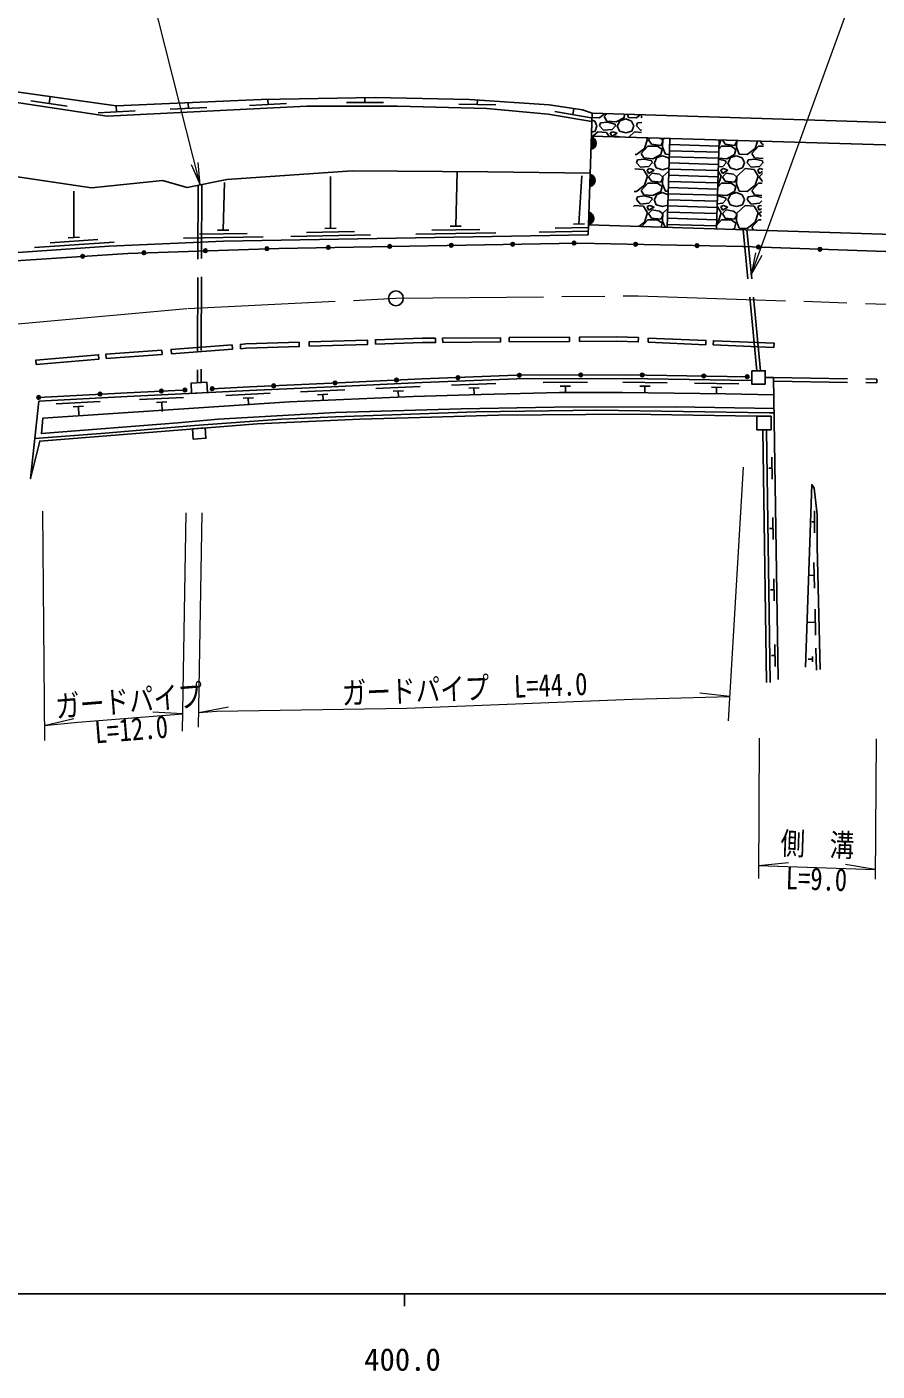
# Model space of a CAD drawing. Units: millimetres at full size, sheet at 1:1000; details may follow other scales. Extents: x 40000 to 680000, y 20000 to 380000.
# Drawn here: x 437290 to 506450, y 198715 to 308050 of the extents above; entities that cross this region are included whole.
import ezdxf
from ezdxf.enums import TextEntityAlignment as Align

# ---------------------------------------------------------------- set-up
doc = ezdxf.new("R2010")
doc.units = ezdxf.units.MM
doc.header["$LTSCALE"] = 1000
doc.linetypes.add('CHAIN', pattern=[18.5, 12, -1.5, 3.5, -1.5])
doc.linetypes.add('DASHED', pattern=[7.5, 6, -1.5])
for name, color, linetype, lineweight in [('M-BGD', 7, 'Continuous', 25), ('M-BMK', 2, 'CHAIN', 13), ('M-BMK-SRVR', 3, 'Continuous', 25), ('M-STR-HTXT', 7, 'Continuous', 13), ('M-TTL-BAND', 7, 'Continuous', 25)]:
    doc.layers.add(name, color=color, linetype=linetype, lineweight=lineweight)
doc.styles.add('ＭＳ ゴシック', font='')
doc.styles.get('ＭＳ ゴシック').set_extended_font_data('MS Gothic')

# ---------------------------------------------------------------- blocks, each defined once
blk = doc.blocks.new('open_arrow')
at = {"color": 0, "linetype": 'Continuous', "lineweight": -2}
blk.add_lwpolyline([(7.5, 1.25), (0, 0), (7.5, -1.25)], dxfattribs=at)

msp = doc.modelspace()

# ---------------------------------------------------------------- hatches: boundary and pattern name
at = {"layer": 'M-BGD'}
for points in [[(483178, 298100, 0.82183), (483209, 299090)], [(483113, 296053, -0.82183), (483081, 295063)], [(483015, 292974, -0.82183), (482984, 291984)], [(446666, 289669, -0.41421), (446811, 289824, -0.41421), (446966, 289679, -1)], [(451663, 289835, -0.41421), (451808, 289989, -0.41421), (451963, 289845, -1)], [(456660, 290000, -0.41421), (456805, 290155, -0.41421), (456960, 290010, -1)], [(461659, 290107, -1), (461959, 290112, -0.41421), (461812, 289959, -0.41421)], [(466658, 290196, -1), (466958, 290201, -0.41421), (466811, 290048, -0.41421)], [(471658, 290285, -1), (471958, 290290, -0.41421), (471810, 290137, -0.41421)], [(476657, 290374, -1), (476957, 290379, -0.41421), (476810, 290226, -0.41421)], [(481656, 290463, -1), (481956, 290468, -0.41421), (481809, 290315, -0.41421)], [(486655, 290372, -0.41421), (486808, 290519, -0.41421), (486955, 290366, -1)], [(491654, 290264, -0.41421), (491807, 290411, -0.41421), (491954, 290258, -1)], [(496652, 290141, -0.41421), (496807, 290286, -0.41421), (496952, 290131, -1)], [(501649, 289967, -0.41421), (501804, 290112, -0.41421), (501949, 289957, -1)], [(441675, 289379, -1), (441974, 289399, -0.41421), (441834, 289239, -0.41421)], [(457217, 278857, -0.41421), (457360, 279014, -0.41421), (457516, 278871, -1)], [(462211, 279087, -1), (462511, 279101, -0.41421), (462368, 278944, -0.41421)], [(467206, 279317, -1), (467506, 279331, -0.41421), (467363, 279174, -0.41421)], [(472202, 279526, -0.41421), (472346, 279681, -0.41421), (472501, 279537, -1)], [(477198, 279715, -1), (477498, 279716, -0.41421), (477349, 279566, -0.41421)], [(482198, 279738, -1), (482498, 279740, -0.41421), (482349, 279589, -0.41421)], [(487198, 279738, -0.41421), (487350, 279886, -0.41421), (487498, 279733, -1)], [(492197, 279658, -0.41421), (492349, 279805, -0.41421), (492497, 279653, -1)], [(495738, 279592, -0.41421), (495881, 279749, -0.41421), (496038, 279606, -1)], [(438098, 277902, -0.41421), (438240, 278060, -0.41421), (438398, 277918, -1)], [(443091, 278170, -0.41421), (443233, 278327, -0.41421), (443391, 278186, -1)], [(448085, 278415, -0.41421), (448228, 278572, -0.41421), (448385, 278429, -1)], [(449997, 278504, -0.41421), (450139, 278662, -0.41421), (450297, 278520, -1)], [(452222, 278616, -0.41421), (452365, 278773, -0.41421), (452522, 278630, -1)]]:
    msp.add_hatch(color=256, dxfattribs=at).paths.add_polyline_path(points)

# ---------------------------------------------------------------- linework, layer by layer
for p, q in [((437607, 302038), (440573, 301591)), ((439090, 301814), (439176, 302383)), ((450440, 301425), (450418, 301882)), ((455409, 301669), (458405, 301817)), ((456907, 301743), (456888, 302143)), ((463291, 301899), (466291, 301900)), ((464791, 301899), (464790, 302296)), ((472427, 301775), (475426, 301699)), ((473927, 301737), (473936, 302110)), ((443088, 301064), (446085, 301211)), ((444586, 301137), (444557, 301634)), ((448941, 301351), (451938, 301499)), ((480224, 301158), (483182, 300660)), ((481703, 300909), (481788, 301413)), ((483260, 300689), (483870, 300660)), ((483870, 300660), (484300, 300993)), ((484260, 300750), (484473, 300987)), ((484470, 300390), (484260, 300750)), ((485930, 300942), (485850, 300660)), ((486137, 300935), (486240, 300690)), ((486240, 300690), (486870, 300660)), ((486870, 300660), (487184, 300902)), ((487260, 300750), (487328, 300826)), ((487323, 300643), (487260, 300750)), ((483222, 299495), (483510, 299580)), ((483253, 300475), (483480, 300390)), ((483480, 300390), (483660, 300000)), ((483510, 299580), (483660, 300000)), ((483870, 300000), (483960, 300240)), ((484200, 299640), (483870, 300000)), ((484530, 300300), (483960, 300240)), ((484890, 299700), (484200, 299640)), ((485220, 300330), (484470, 300390)), ((485130, 300150), (484530, 300300)), ((485160, 300000), (484890, 299700)), ((485160, 300000), (485130, 300150)), ((485850, 300660), (485220, 300330)), ((485310, 300000), (485490, 299580)), ((485340, 300000), (485520, 300420)), ((485490, 299580), (486000, 299430)), ((485520, 300420), (486000, 300570)), ((486000, 300570), (486480, 300390)), ((486000, 299430), (486510, 299580)), ((486480, 300390), (486660, 300000)), ((486510, 299580), (486660, 300000)), ((486870, 300000), (486960, 300240)), ((487200, 299640), (486870, 300000)), ((487312, 300277), (486960, 300240)), ((487293, 299648), (487200, 299640)), ((483209, 299090), (483178, 298100)), ((483212, 299173), (567749, 296636)), ((483720, 299520), (483336, 299170)), ((484440, 299460), (483720, 299520)), ((484641, 299131), (484440, 299460)), ((484950, 299520), (484740, 299430)), ((484740, 299430), (484860, 299130)), ((484860, 299130), (485310, 299400)), ((485310, 299400), (484950, 299520)), ((485160, 299160), (485116, 299116)), ((485535, 299104), (485160, 299160)), ((486720, 299520), (486241, 299083)), ((487287, 299473), (486720, 299520)), ((487530, 298170), (487770, 298920)), ((487770, 298920), (487697, 299039)), ((488029, 299029), (487860, 298860)), ((487860, 298860), (488100, 298500)), ((488100, 298500), (488850, 298410)), ((489000, 298860), (488835, 299005)), ((488850, 298410), (489000, 298680)), ((489030, 298890), (489000, 298260)), ((489000, 298680), (489000, 298860)), ((489145, 298995), (489030, 298890)), ((489595, 298982), (489365, 291746)), ((493611, 298869), (493381, 291618)), ((493596, 298375), (493750, 298857)), ((493864, 298854), (494100, 298500)), ((494100, 298500), (494850, 298410)), ((494850, 298410), (495000, 298680)), ((495000, 298680), (495000, 298820)), ((495027, 298819), (495000, 298260)), ((496530, 298170), (496721, 298768)), ((496925, 298762), (497100, 298500)), ((497100, 298500), (497209, 298487)), ((486780, 297664), (486870, 297660)), ((486870, 297660), (487530, 298170)), ((487260, 297750), (487800, 298350)), ((487470, 297390), (487260, 297750)), ((487800, 298350), (488580, 298350)), ((488850, 297660), (488220, 297330)), ((488340, 297000), (488520, 297420)), ((488520, 297420), (489000, 297570)), ((488580, 298350), (488970, 298080)), ((488970, 298080), (488850, 297660)), ((489000, 298260), (489240, 297690)), ((489000, 297570), (489480, 297390)), ((489240, 297690), (489553, 297675)), ((489547, 297483), (493563, 297362)), ((489563, 297982), (493579, 297862)), ((489579, 298482), (493595, 298362)), ((493587, 298114), (493800, 298350)), ((493800, 298350), (494580, 298350)), ((494850, 297660), (494220, 297330)), ((494340, 297000), (494520, 297420)), ((494520, 297420), (495000, 297570)), ((494580, 298350), (494970, 298080)), ((494970, 298080), (494850, 297660)), ((495000, 298260), (495240, 297690)), ((495000, 297570), (495480, 297390)), ((495240, 297690), (495870, 297660)), ((495870, 297660), (496530, 298170)), ((496260, 297750), (496800, 298350)), ((496470, 297390), (496260, 297750)), ((496800, 298350), (497204, 298350)), ((487440, 296460), (486743, 296518)), ((486870, 297000), (486960, 297240)), ((487200, 296640), (486870, 297000)), ((487530, 297300), (486960, 297240)), ((487890, 296700), (487200, 296640)), ((487770, 295920), (487440, 296460)), ((488220, 297330), (487470, 297390)), ((488130, 297150), (487530, 297300)), ((487950, 296520), (487740, 296430)), ((487740, 296430), (487860, 296130)), ((487860, 296130), (488310, 296400)), ((488160, 297000), (487890, 296700)), ((488310, 296400), (487950, 296520)), ((488160, 297000), (488130, 297150)), ((488310, 297000), (488490, 296580)), ((488490, 296580), (489000, 296430)), ((489000, 296430), (489510, 296580)), ((489510, 296328), (489030, 295890)), ((489480, 297390), (489540, 297260)), ((489510, 296580), (489519, 296605)), ((489515, 296483), (493532, 296363)), ((489531, 296983), (493548, 296862)), ((493770, 295920), (493530, 296313)), ((493890, 296700), (493541, 296670)), ((494130, 297150), (493561, 297292)), ((494220, 297330), (493564, 297382)), ((493950, 296520), (493740, 296430)), ((493740, 296430), (493860, 296130)), ((493860, 296130), (494310, 296400)), ((494160, 297000), (493890, 296700)), ((494310, 296400), (493950, 296520)), ((494160, 297000), (494130, 297150)), ((494310, 297000), (494490, 296580)), ((494490, 296580), (495000, 296430)), ((495000, 296430), (495510, 296580)), ((495720, 296520), (495030, 295890)), ((495480, 297390), (495660, 297000)), ((495510, 296580), (495660, 297000)), ((496440, 296460), (495720, 296520)), ((495870, 297000), (495960, 297240)), ((496200, 296640), (495870, 297000)), ((496530, 297300), (495960, 297240)), ((496890, 296700), (496200, 296640)), ((496770, 295920), (496440, 296460)), ((497172, 297334), (496470, 297390)), ((497130, 297150), (496530, 297300)), ((496950, 296520), (496740, 296430)), ((496740, 296430), (496860, 296130)), ((497160, 297000), (496890, 296700)), ((497144, 296455), (496950, 296520)), ((497160, 297000), (497130, 297150)), ((453263, 291517), (453374, 295389)), ((461992, 291669), (461980, 295878)), ((472171, 291847), (472298, 296274)), ((482199, 292022), (482425, 295949)), ((483113, 296053), (483081, 295063)), ((487260, 294750), (487800, 295350)), ((487530, 295170), (487770, 295920)), ((487800, 295350), (488580, 295350)), ((488160, 296160), (487860, 295860)), ((487860, 295860), (488100, 295500)), ((488100, 295500), (488850, 295410)), ((488760, 296070), (488160, 296160)), ((488580, 295350), (488970, 295080)), ((489000, 295860), (488760, 296070)), ((488850, 295410), (489000, 295680)), ((489030, 295890), (489000, 295260)), ((489000, 295680), (489000, 295860)), ((489000, 295260), (489240, 294690)), ((489483, 295484), (493500, 295363)), ((489499, 295983), (493516, 295863)), ((493489, 295004), (493800, 295350)), ((493530, 295170), (493770, 295920)), ((493800, 295350), (494580, 295350)), ((494160, 296160), (493860, 295860)), ((493860, 295860), (494100, 295500)), ((494100, 295500), (494850, 295410)), ((494760, 296070), (494160, 296160)), ((494580, 295350), (494970, 295080)), ((495000, 295860), (494760, 296070)), ((494850, 295410), (495000, 295680)), ((495030, 295890), (495000, 295260)), ((495000, 295680), (495000, 295860)), ((495000, 295260), (495240, 294690)), ((496260, 294750), (496800, 295350)), ((496530, 295170), (496770, 295920)), ((496800, 295350), (497109, 295350)), ((496860, 296130), (497139, 296297)), ((497134, 296134), (496860, 295860)), ((496860, 295860), (497100, 295500)), ((497100, 295500), (497114, 295498)), ((441105, 290921), (441110, 294701)), ((486684, 294669), (486870, 294660)), ((486870, 294660), (487530, 295170)), ((486870, 294000), (486960, 294240)), ((487530, 294300), (486960, 294240)), ((487470, 294390), (487260, 294750)), ((488220, 294330), (487470, 294390)), ((488130, 294150), (487530, 294300)), ((488160, 294000), (488130, 294150)), ((488850, 294660), (488220, 294330)), ((488340, 294000), (488520, 294420)), ((488520, 294420), (489000, 294570)), ((488970, 295080), (488850, 294660)), ((489000, 294570), (489449, 294402)), ((489240, 294690), (489458, 294680)), ((489452, 294484), (493468, 294364)), ((489467, 294984), (493484, 294863)), ((493530, 294300), (493466, 294293)), ((493470, 294390), (493469, 294392)), ((494220, 294330), (493470, 294390)), ((493493, 295141), (493530, 295170)), ((494130, 294150), (493530, 294300)), ((494160, 294000), (494130, 294150)), ((494850, 294660), (494220, 294330)), ((494340, 294000), (494520, 294420)), ((494520, 294420), (495000, 294570)), ((494970, 295080), (494850, 294660)), ((495000, 294570), (495480, 294390)), ((495240, 294690), (495870, 294660)), ((495480, 294390), (495660, 294000)), ((495870, 294660), (496530, 295170)), ((495870, 294000), (495960, 294240)), ((496530, 294300), (495960, 294240)), ((496470, 294390), (496260, 294750)), ((497077, 294341), (496470, 294390)), ((497071, 294165), (496530, 294300)), ((486720, 293520), (486646, 293452)), ((487440, 293460), (486720, 293520)), ((487200, 293640), (486870, 294000)), ((487890, 293700), (487200, 293640)), ((487770, 292920), (487440, 293460)), ((487950, 293520), (487740, 293430)), ((487740, 293430), (487860, 293130)), ((487860, 293130), (488310, 293400)), ((488160, 293160), (487860, 292860)), ((488160, 294000), (487890, 293700)), ((488310, 293400), (487950, 293520)), ((488760, 293070), (488160, 293160)), ((488310, 294000), (488490, 293580)), ((488490, 293580), (489000, 293430)), ((489000, 292860), (488760, 293070)), ((489000, 293430), (489422, 293554)), ((489412, 293239), (489030, 292890)), ((489420, 293485), (493436, 293364)), ((489436, 293984), (493452, 293864)), ((493440, 293460), (493439, 293460)), ((493770, 292920), (493440, 293460)), ((493890, 293700), (493446, 293661)), ((493950, 293520), (493740, 293430)), ((493740, 293430), (493860, 293130)), ((493860, 293130), (494310, 293400)), ((494160, 293160), (493860, 292860)), ((494160, 294000), (493890, 293700)), ((494310, 293400), (493950, 293520)), ((494760, 293070), (494160, 293160)), ((494310, 294000), (494490, 293580)), ((494490, 293580), (495000, 293430)), ((495000, 292860), (494760, 293070)), ((495000, 293430), (495510, 293580)), ((495720, 293520), (495030, 292890)), ((495510, 293580), (495660, 294000)), ((496440, 293460), (495720, 293520)), ((496200, 293640), (495870, 294000)), ((496890, 293700), (496200, 293640)), ((496770, 292920), (496440, 293460)), ((496950, 293520), (496740, 293430)), ((496740, 293430), (496860, 293130)), ((496860, 293130), (497042, 293239)), ((497035, 293035), (496860, 292860)), ((497063, 293892), (496890, 293700)), ((497050, 293487), (496950, 293520)), ((481744, 292014), (482654, 292030)), ((482982, 291949), (482957, 291135)), ((483015, 292974), (482984, 291984)), ((487075, 291818), (487530, 292170)), ((487315, 291811), (487800, 292350)), ((487530, 292170), (487770, 292920)), ((487800, 292350), (488580, 292350)), ((487860, 292860), (488100, 292500)), ((488100, 292500), (488850, 292410)), ((488580, 292350), (488970, 292080)), ((488850, 292410), (489000, 292680)), ((488970, 292080), (488879, 291761)), ((489030, 292890), (489000, 292260)), ((489000, 292680), (489000, 292860)), ((489000, 292260), (489215, 291750)), ((489372, 291985), (493389, 291865)), ((489388, 292485), (493405, 292365)), ((489404, 292985), (493421, 292864)), ((493390, 291894), (493800, 292350)), ((493395, 292066), (493530, 292170)), ((493530, 292170), (493770, 292920)), ((493800, 292350), (494580, 292350)), ((493860, 292860), (494100, 292500)), ((494100, 292500), (494850, 292410)), ((494580, 292350), (494970, 292080)), ((494850, 292410), (495000, 292680)), ((494970, 292080), (494850, 291660)), ((495030, 292890), (495000, 292260)), ((495000, 292680), (495000, 292860)), ((495000, 292260), (495240, 291690)), ((495870, 291660), (496530, 292170)), ((496260, 291750), (496800, 292350)), ((496530, 292170), (496770, 292920)), ((496800, 292350), (497014, 292350)), ((496860, 292860), (497022, 292617)), ((440651, 290889), (441559, 290952)), ((450024, 290860), (456523, 290973)), ((451318, 291183), (455218, 291251)), ((452808, 291509), (453718, 291525)), ((458753, 291012), (465252, 291126)), ((460048, 291335), (463947, 291403)), ((461538, 291661), (462447, 291677)), ((468932, 291190), (475431, 291304)), ((470227, 291513), (474126, 291581)), ((471716, 291839), (472626, 291855)), ((478960, 291366), (482966, 291436)), ((480255, 291688), (482976, 291736)), ((494850, 291660), (494690, 291576)), ((494990, 291567), (495000, 291570)), ((495000, 291570), (495010, 291566)), ((495240, 291690), (495870, 291660)), ((496393, 291522), (496260, 291750)), ((437905, 290097), (444389, 290547)), ((439181, 290486), (443071, 290756)), ((469280, 278812), (465684, 278646)), ((475438, 279049), (471840, 278911)), ((482897, 279141), (479297, 279125)), ((481519, 278835), (480679, 278831)), ((481099, 278833), (481101, 278317)), ((489366, 279103), (485767, 279161)), ((487982, 278825), (487142, 278839)), ((487562, 278832), (487553, 278292)), ((495201, 279010), (491601, 279067)), ((497349, 279541), (498031, 279530)), ((498415, 254973), (498031, 279530)), ((450041, 277903), (446445, 277740)), ((457075, 278256), (453479, 278077)), ((455711, 277888), (454872, 277846)), ((455292, 277867), (455318, 277341)), ((463145, 278529), (459549, 278364)), ((461780, 278166), (460941, 278128)), ((461361, 278147), (461382, 277679)), ((467915, 278449), (467076, 278410)), ((467496, 278429), (467519, 277932)), ((474070, 278697), (473231, 278664)), ((473650, 278681), (473671, 278144)), ((493816, 278732), (492976, 278745)), ((493396, 278739), (493388, 278212)), ((443258, 277578), (439663, 277385)), ((441896, 277204), (441057, 277159)), ((441477, 277182), (441517, 276433)), ((448676, 277541), (447837, 277503)), ((448256, 277522), (448290, 276773)), ((497162, 275279), (497451, 254714)), ((497462, 275279), (497750, 254718)), ((497920, 271261), (497892, 273060)), ((497906, 272161), (497634, 272156)), ((497997, 266348), (497969, 268148)), ((501344, 266886), (501344, 268686)), ((497983, 267248), (497704, 267244)), ((501344, 267786), (501138, 267786)), ((501360, 262397), (501313, 264497)), ((498075, 261363), (498047, 263163)), ((501337, 263447), (500880, 263437)), ((498061, 262263), (497776, 262258)), ((501446, 258576), (501399, 260676)), ((501422, 259626), (500823, 259613)), ((498158, 256029), (498130, 257829)), ((501510, 255727), (501470, 257526)), ((498144, 256929), (497852, 256924)), ((501190, 256620), (500831, 256612)), ((501195, 256410), (501185, 256830))]:
    msp.add_line(p, q, dxfattribs=at)
at = {"layer": 'M-BGD', "linetype": 'DASHED'}
for p, q in [((451523, 295220), (451470, 279120)), ((451223, 295159), (451170, 279105)), ((496663, 280084), (495561, 291549)), ((496965, 280084), (495863, 291539)), ((498031, 279530), (506438, 279399)), ((498036, 279230), (506434, 279099)), ((506438, 279399), (506434, 279099))]:
    msp.add_line(p, q, dxfattribs=at)
at = {"layer": 'M-BGD'}
for points in [[(483271, 301025), (482478, 301310), (479769, 301715), (473290, 302153), (465615, 302312), (456344, 302132), (444557, 301634), (436441, 302763), (430938, 302943), (423633, 303964), (417798, 304109), (409251, 306352), (386956, 305654), (381210, 304823), (376003, 304416), (372743, 304155), (367585, 302828), (353606, 304189), (348958, 304060), (340414, 304852), (336725, 304254), (329064, 297458), (326078, 292560)], [(326078, 292560), (333723, 300310), (355420, 302917), (367244, 301459), (376939, 302608), (383115, 304237), (400692, 305263), (405946, 305491), (409691, 305312), (417605, 303283), (425488, 302651), (431043, 302152), (435934, 301987), (443811, 300799), (460064, 301598), (467447, 301600), (474709, 301417), (479687, 300945), (483249, 300344)], [(421116, 303002), (419849, 294785), (430860, 296685), (442545, 294959), (448321, 295561), (450336, 294981), (453541, 295625), (463747, 296334), (474792, 296255), (483116, 296151)], [(567478, 289263), (482982, 291949), (483271, 301025), (567813, 298379)], [(346835, 281044), (352188, 281745), (362751, 283027), (378278, 284807), (402019, 287202), (420139, 288564), (443976, 290218), (453278, 290617), (482957, 291135)], [(347247, 280672), (363183, 282585), (380177, 284610), (402752, 286544), (420594, 287998), (445513, 289630), (457793, 290038), (482117, 290471), (495522, 290180), (534275, 288832), (546338, 288389)], [(438264, 277611), (445452, 277996), (449365, 278173), (455408, 278473), (462073, 278780), (469440, 279120), (477136, 279415), (486073, 279456), (496254, 279293)], [(452372, 278623), (455393, 278773), (462060, 279080), (469428, 279419), (477130, 279715), (486075, 279756), (495888, 279599)], [(438248, 277910), (445437, 278295), (449351, 278472), (450147, 278512)], [(498071, 277013), (490031, 277149), (480181, 277133), (472623, 276984), (462391, 276694), (452849, 276134), (449577, 275854), (438478, 274965), (438588, 276216), (444318, 276599), (458659, 277566), (468711, 277981), (474248, 278163), (480626, 278317), (485746, 278317), (494154, 278201), (498053, 278114)], [(438264, 277611), (437594, 271306), (438333, 274364), (456009, 275773), (464385, 276143), (469289, 276285), (475641, 276470), (486320, 276542), (496655, 276387)], [(437940, 274566), (443646, 275012), (450922, 275633), (457989, 276130), (462383, 276337), (473826, 276730), (483657, 276864), (497697, 276672), (498076, 276672)], [(500628, 255959), (501128, 270824), (501334, 270537), (501584, 268383), (501584, 265788), (501809, 255773)]]:
    msp.add_lwpolyline(points, dxfattribs=at)
for points in [[(449050, 281462), (454012, 281827), (453986, 282176), (449025, 281811)], [(454679, 281877), (455117, 281909), (459443, 282048), (459432, 282397), (455098, 282258), (454653, 282226)], [(460260, 282074), (465000, 282226), (464989, 282576), (460248, 282424)], [(465655, 282247), (469470, 282369), (470528, 282378), (470525, 282728), (469463, 282719), (465643, 282597)], [(471113, 282383), (475815, 282421), (475812, 282771), (471110, 282733)], [(476528, 282427), (481423, 282467), (481420, 282817), (476525, 282777)], [(482247, 282474), (485233, 282498), (487014, 282426), (487029, 282775), (485239, 282848), (482244, 282824)], [(487826, 282393), (492516, 282202), (492531, 282552), (487840, 282742)], [(493121, 282178), (498057, 281978), (498071, 282327), (493135, 282528)], [(438047, 280600), (443149, 281028), (443120, 281377), (438018, 280949)], [(443731, 281071), (448283, 281406), (448257, 281755), (443705, 281420)], [(496254, 280084), (497349, 280084), (497349, 278998), (496254, 278998)], [(450691, 278239), (451974, 278303), (451932, 279143), (450649, 279079)], [(496655, 276387), (497825, 276387), (497825, 275279), (496655, 275279)], [(450750, 275353), (451790, 275436), (451858, 274587), (450818, 274504)]]:
    msp.add_lwpolyline(points, close=True, dxfattribs=at)
for centre in [(446816, 289674), (451813, 289840), (456810, 290005), (461809, 290109), (466808, 290198), (471808, 290287), (476807, 290376), (481806, 290465), (486805, 290369), (491804, 290261), (496802, 290136), (501799, 289962), (441825, 289389), (457366, 278864), (462361, 279094), (467356, 279324), (472351, 279531), (477348, 279716), (482348, 279739), (487348, 279736), (492347, 279655), (495888, 279599), (438248, 277910), (443241, 278178), (448235, 278422), (450147, 278512), (452372, 278623)]:
    msp.add_circle(centre, 150, dxfattribs=at)
for centre in [(483096, 298598), (482999, 295561), (482902, 292482)]:
    msp.add_arc(centre, 505, 279.35071, 77.0089, dxfattribs=at)
at = {"layer": 'M-BMK'}
msp.add_lwpolyline([(69888, 286651), (169113, 281081), (268991, 275684), (281721, 274745), (306655, 273976), (324683, 274392), (341076, 275315), (367523, 277657), (438343, 284055), (450372, 285157), (467305, 285974), (487005, 286184), (567265, 283491)], dxfattribs=at)
at = {"layer": 'M-BMK-SRVR'}
msp.add_circle((467305, 285974), 600, dxfattribs=at)
at = {"layer": 'M-STR-HTXT'}
for p, q in [((494353, 251594), (495570, 272232)), ((438569, 268666), (438717, 249996)), ((449953, 250771), (450251, 268537)), ((451259, 251102), (451551, 268515)), ((494471, 253594), (492031, 253865)), ((451279, 252284), (453688, 252754)), ((438707, 251237), (441096, 251803)), ((449977, 252179), (447526, 252325)), ((496865, 250191), (496794, 238788)), ((506363, 250131), (506292, 238729)), ((496801, 239830), (499242, 240090)), ((496801, 239830), (506297, 239511)), ((506297, 239511), (503878, 239934))]:
    msp.add_line(p, q, dxfattribs=at)
for points in [[(451378, 295191), (443463, 326517), (468875, 326517)], [(496214, 287889), (508794, 322505), (534206, 322505)], [(451279, 252284), (452733, 252401), (468197, 252633), (486564, 253364), (494471, 253594)], [(438707, 251237), (441434, 251492), (449977, 252179)]]:
    msp.add_lwpolyline(points, dxfattribs=at)
at = {"layer": 'M-TTL-BAND'}
for p, q in [((40000, 205000), (579000, 205000)), ((468000, 205000), (468000, 204000))]:
    msp.add_line(p, q, dxfattribs=at)

# ---------------------------------------------------------------- block references
at = {"layer": 'M-STR-HTXT', "xscale": 240, "yscale": 240}
for p, rotation in [((451378, 295191), 104.2), ((496214, 287889), 70)]:
    msp.add_blockref('open_arrow', p, dxfattribs=dict(at, rotation=rotation))

# ---------------------------------------------------------------- texts
at = {"layer": 'M-STR-HTXT', "style": 'ＭＳ ゴシック', "width": 0.8}
for s, rotation, p in [('ガードパイプ', 4.6, (445714, 251784)), ('ガードパイプ\u3000L=44.0', 2.277, (472955, 252771)), ('側\u3000溝', 358.078, (501547, 240095))]:
    msp.add_text(s, height=1833, rotation=rotation, dxfattribs=at).set_placement(p, align=Align.BOTTOM_CENTER)
for s, rotation, p in [('L=12.0', 4.6, (445706, 251835)), ('L=9.0', 358.078, (501549, 239670))]:
    msp.add_text(s, height=1833, rotation=rotation, dxfattribs=at).set_placement(p, align=Align.TOP_CENTER)
at = {"layer": 'M-TTL-BAND', "style": 'ＭＳ ゴシック'}
msp.add_text('400.0', height=1833, dxfattribs=at).set_placement((467844, 198195), align=Align.BOTTOM_CENTER)

doc.saveas('drawing.dxf')
